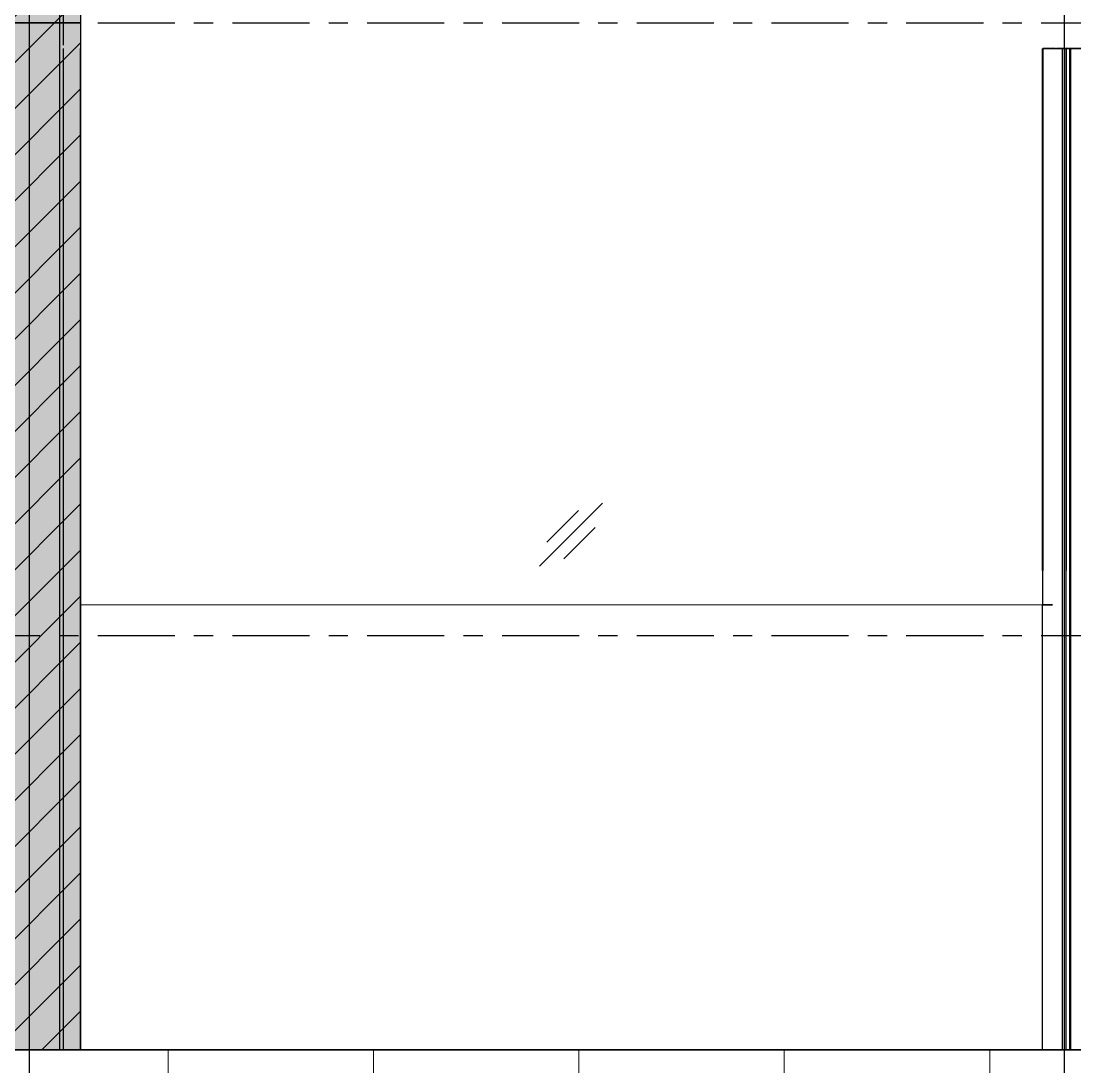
# Model space of a CAD drawing. Header units: millimetres. Extents: x 2519235 to 7246330, y 25937 to 201821.
# Drawn here: x 2724470 to 2727549, y 30539 to 33594 of the extents above; entities that cross this region are included whole.
import ezdxf

# ---------------------------------------------------------------- set-up
doc = ezdxf.new("R2010")
doc.units = ezdxf.units.MM
doc.set_wipeout_variables(frame=1)
doc.linetypes.add('HIDDEN', pattern=[0.375, 0.25, -0.125])
doc.linetypes.add('TA_GL_000.90000', pattern=[2.475, 0.9, -0.225, 0.225, -0.225, 0.9])
for name, color, linetype in [('000 - 0_HIDE_OBJ_FRAMING_DEF_SUB_1', 7, 'Continuous'), ('000 - 0_SYM_DWG_GRIDLINE_MAIN_COLOR_251', 7, 'Continuous'), ('000 - CONCRETE_COL_HATCH_', 7, 'Continuous'), ('000 - CONCRETE_COL_WIPEOUT_', 7, 'Continuous'), ('000 - CONCRETE_PRECAST_CUT_COLOR_3', 7, 'Continuous'), ('000 - CONCRETE_PRECAST_HATCH_', 7, 'Continuous'), ('_Wall-PRECAST-E1', 7, 'HIDDEN'), ('_งานโครงสร้าง', 7, 'Continuous'), ('A-GENM', 7, 'Continuous'), ('A-GLAZ-CURT', 7, 'Continuous')]:
    doc.layers.add(name, color=color, linetype=linetype)
for name, color, linetype, lineweight in [('A-DOOR-E', 7, 'Continuous', 35), ('A-FLOR-HRAL', 7, 'Continuous', 35), ('A-VRTC', 7, 'Continuous', 9)]:
    doc.layers.add(name, color=color, linetype=linetype, lineweight=lineweight)
doc.styles.add('TA', font='', dxfattribs={"height": 4.5})
doc.styles.get('TA').set_extended_font_data('Cordia New')

# ---------------------------------------------------------------- blocks, each defined once
blk = doc.blocks.new('PPLS_Escalator Straight - PPLS_Escalator Double_1000 mm Step Width-32424470-ENTRANCE 1 - ELEVATION 1')
at = {"layer": '000 - 0_HIDE_OBJ_FRAMING_DEF_SUB_1', "color": 7}
for p, q in [((2993917.7, 102290), (2993442.9, 102290)), ((2993442.9, 102290), (2993917.7, 102290)), ((2993917.7, 102290), (2993442.9, 102290)), ((2993442.9, 102290), (2993917.7, 102290))]:
    blk.add_line(p, q, dxfattribs=at)
blk = doc.blocks.new('PPLS_Escalator Straight - PPLS_Escalator Double_1000 mm Step Width-32424532-ENTRANCE 1 - ELEVATION 1')
at = {"layer": '000 - 0_HIDE_OBJ_FRAMING_DEF_SUB_1', "color": 7}
for p, q in [((2993442.9, 102290), (2993917.7, 102290)), ((2993917.7, 102290), (2993442.9, 102290)), ((2993917.7, 102290), (2993442.9, 102290)), ((2993442.9, 102290), (2993917.7, 102290))]:
    blk.add_line(p, q, dxfattribs=at)
blk = doc.blocks.new('DPA_Curved type B - Curved Type B-V82-ENTRANCE 1 - ELEVATION 1')
at = {"layer": '000 - 0_HIDE_OBJ_FRAMING_DEF_SUB_1', "color": 7}
for p, q in [((2989542.7, 108290), (2989592.7, 108290)), ((2990392.7, 108290), (2989542.7, 108290)), ((2989542.7, 108290), (2989542.7, 105417.4)), ((2989542.7, 105290), (2989542.7, 108290)), ((2989592.7, 108290), (2989602.7, 108290)), ((2989592.7, 105290), (2989592.7, 108290)), ((2989592.7, 105290), (2989592.7, 108290)), ((2989602.7, 108290), (2990292.7, 108290)), ((2989602.7, 105290), (2989602.7, 108290)), ((2990292.7, 108290), (2990982.7, 108290)), ((2990292.7, 105290), (2990292.7, 108290)), ((2991041.9, 108290), (2990892.7, 108290)), ((2990982.7, 108290), (2990992.7, 108290)), ((2990982.7, 105290), (2990982.7, 108290)), ((2990992.7, 108290), (2991042.7, 108290)), ((2990992.7, 105365), (2990992.7, 108290)), ((2990992.7, 105365), (2990992.7, 108290)), ((2991042.7, 108290), (2991042.7, 108225)), ((2991042.7, 108215), (2991042.7, 105365)), ((2991042.7, 105365), (2991042.7, 108215)), ((2989542.7, 105352.4), (2989542.7, 105290)), ((2990992.7, 105290), (2990992.7, 105355)), ((2990992.7, 105290), (2990992.7, 105355)), ((2991042.7, 105355), (2991042.7, 105290)), ((2989542.7, 105290), (2990392.7, 105290)), ((2989592.7, 105290), (2989542.7, 105290)), ((2989602.7, 105290), (2989592.7, 105290)), ((2990292.7, 105290), (2989602.7, 105290)), ((2990982.7, 105290), (2990292.7, 105290)), ((2990892.7, 105290), (2990992.5, 105290)), ((2990992.7, 105290), (2990982.7, 105290)), ((2991042.7, 105290), (2990992.7, 105290))]:
    blk.add_line(p, q, dxfattribs=at)
blk = doc.blocks.new('DPA_GM-Stoplogs Line Based 250_post100_A  - Base 250 one plate-22860641-ENTRANCE 1 - ELEVATION 1')
at = {"layer": '000 - 0_HIDE_OBJ_FRAMING_DEF_SUB_1', "color": 7}
for p, q in [((2993917.7, 102290), (2993787.7, 102290)), ((2993917.7, 102290), (2993787.7, 102290)), ((2994167.7, 102290), (2994297.7, 102290)), ((2994167.7, 102290), (2994297.7, 102290))]:
    blk.add_line(p, q, dxfattribs=at)
blk = doc.blocks.new('DPA_GM-Stoplogs Line Based 250_post100_A  - Base 250 one plate-22860645-ENTRANCE 1 - ELEVATION 1')
at = {"layer": '000 - 0_HIDE_OBJ_FRAMING_DEF_SUB_1', "color": 7}
for p, q in [((2992542.7, 102290), (2991092.7, 102290)), ((2992542.7, 102290), (2991092.7, 102290)), ((2992667.7, 102290), (2992417.7, 102290)), ((2992417.7, 102290), (2992667.7, 102290)), ((2992417.7, 102290), (2992667.7, 102290)), ((2992667.7, 102290), (2992417.7, 102290)), ((2992427.7, 102290), (2992657.7, 102290)), ((2992657.7, 102290), (2992427.7, 102290)), ((2992444.2, 102290), (2992467.3, 102290)), ((2992467.3, 102290), (2992444.2, 102290)), ((2992444.2, 102290), (2992467.3, 102290)), ((2992467.3, 102290), (2992444.2, 102290)), ((2992542.7, 102290), (2993917.7, 102290)), ((2992542.7, 102290), (2993917.7, 102290)), ((2992618.2, 102290), (2992641.3, 102290)), ((2992641.3, 102290), (2992618.2, 102290)), ((2992618.2, 102290), (2992641.3, 102290)), ((2992641.3, 102290), (2992618.2, 102290))]:
    blk.add_line(p, q, dxfattribs=at)
blk = doc.blocks.new('Railing - Railing-25546563-ENTRANCE 1 - ELEVATION 1')
at = {"layer": '000 - 0_HIDE_OBJ_FRAMING_DEF_SUB_1', "color": 7, "lineweight": 9}
for p, q in [((2990992.7, 105215), (2990992.7, 103590)), ((2990992.7, 103590), (2990992.7, 105215)), ((2990992.7, 103690), (2990992.7, 102290)), ((2990992.7, 102290), (2990992.7, 103690)), ((2991042.7, 103590), (2993880.7, 103590)), ((2991042.7, 103590), (2993880.7, 103590)), ((2990992.7, 102290), (2993880.7, 102290)), ((2990992.7, 102290), (2993880.7, 102290))]:
    blk.add_line(p, q, dxfattribs=at)
blk = doc.blocks.new('DPA_Curved type C_Left_Corner 1 - Curved Type C_Left_Corner 1-31266683-ENTRANCE 1 - ELEVATION 1')
at = {"layer": '000 - 0_HIDE_OBJ_FRAMING_DEF_SUB_1', "color": 7}
for p, q in [((2991042.7, 102290), (2990892.7, 102290)), ((2990892.9, 102290), (2990982.7, 102290)), ((2990982.7, 102290), (2990992.7, 102290)), ((2990992.7, 102290), (2991042.7, 102290))]:
    blk.add_line(p, q, dxfattribs=at)
blk = doc.blocks.new('DPA_Curved type B - Curved Type B-V47-ENTRANCE 1 - ELEVATION 1')
at = {"layer": '000 - 0_HIDE_OBJ_FRAMING_DEF_SUB_1', "color": 7}
for p, q in [((2989542.7, 105290), (2989592.7, 105290)), ((2990392.7, 105290), (2989542.7, 105290)), ((2989542.7, 105290), (2989542.7, 102290)), ((2989542.7, 102290), (2989542.7, 105290)), ((2989592.7, 105290), (2989602.7, 105290)), ((2989592.7, 102290), (2989592.7, 105290)), ((2989592.7, 102290), (2989592.7, 105290)), ((2989602.7, 105290), (2990292.7, 105290)), ((2989602.7, 102290), (2989602.7, 105290)), ((2990292.7, 105290), (2990982.7, 105290)), ((2990292.7, 102290), (2990292.7, 105290)), ((2990992.5, 105290), (2990892.7, 105290)), ((2990982.7, 105290), (2990992.7, 105290)), ((2990982.7, 102290), (2990982.7, 105290)), ((2990992.7, 105290), (2991042.7, 105290)), ((2990992.7, 105225), (2990992.7, 105290)), ((2990992.7, 105225), (2990992.7, 105290)), ((2991042.7, 105290), (2991042.7, 105225)), ((2990992.7, 102290), (2990992.7, 105215)), ((2990992.7, 102290), (2990992.7, 105215)), ((2991042.7, 105215), (2991042.7, 102290)), ((2991042.7, 102290), (2991042.7, 105215)), ((2989542.7, 102290), (2990392.7, 102290)), ((2989592.7, 102290), (2989542.7, 102290)), ((2989602.7, 102290), (2989592.7, 102290)), ((2990292.7, 102290), (2989602.7, 102290)), ((2990982.7, 102290), (2990292.7, 102290)), ((2990892.7, 102290), (2991042.7, 102290)), ((2990992.7, 102290), (2990982.7, 102290)), ((2991042.7, 102290), (2990992.7, 102290))]:
    blk.add_line(p, q, dxfattribs=at)
blk = doc.blocks.new('DPA-AR_RS_Roller Shutter - RS1-A_5805X3000_-22115309-ENTRANCE 1 - ELEVATION 1')
at = {"layer": '000 - 0_HIDE_OBJ_FRAMING_DEF_SUB_1', "color": 7}
for p, q in [((2990983.3, 102290), (2991083.3, 102290)), ((2991083.3, 102290), (2990983.3, 102290)), ((2991043.3, 102290), (2993917.7, 102290)), ((2993917.7, 102290), (2991043.3, 102290))]:
    blk.add_line(p, q, dxfattribs=at)
blk = doc.blocks.new('DPA_Curved type C_Left_Corner 1 - Curved Type C_Left_Corner 1-31266681-ENTRANCE 1 - ELEVATION 1')
at = {"layer": '000 - 0_HIDE_OBJ_FRAMING_DEF_SUB_1', "color": 7}
for p, q in [((2990892.7, 102290), (2991042.7, 102290)), ((2991042.7, 102290), (2990892.7, 102290)), ((2991042.7, 102290), (2991082.7, 102290)), ((2991082.7, 102290), (2991042.7, 102290)), ((2991082.7, 102290), (2991092.7, 102290)), ((2991092.7, 102290), (2991082.7, 102290)), ((2991092.7, 102290), (2991092.7, 102290)), ((2991092.7, 102290), (2991092.7, 102290))]:
    blk.add_line(p, q, dxfattribs=at)
blk = doc.blocks.new('DPA_Curved type A - Curved Type A-31239844-ENTRANCE 1 - ELEVATION 1')
at = {"layer": '000 - 0_HIDE_OBJ_FRAMING_DEF_SUB_1', "color": 7}
for p, q in [((2991042.7, 102290), (2990892.7, 102290)), ((2990892.7, 102290), (2991042.7, 102290)), ((2991042.7, 102290), (2991082.7, 102290)), ((2991082.7, 102290), (2991042.7, 102290)), ((2991082.7, 102290), (2991092.7, 102290)), ((2991092.7, 102290), (2991082.7, 102290)), ((2991092.7, 102290), (2991092.7, 102290))]:
    blk.add_line(p, q, dxfattribs=at)
blk = doc.blocks.new('Enrance Curtain Wall Panel Edge 5a - Enrance Curtain Wall Panel Edge 5a-28915756-ENTRANCE 1 - ELEVATION 1')
at = {"layer": '000 - 0_HIDE_OBJ_FRAMING_DEF_SUB_1', "color": 7}
for p, q in [((2993852.6, 105215), (2993852.6, 103690)), ((2993880.7, 105215), (2993853.9, 105215)), ((2993853.9, 105215), (2993909.7, 105215)), ((2993853.9, 105215), (2993853.9, 103690)), ((2993880.7, 105215), (2993882.7, 105215)), ((2993882.7, 105215), (2993880.7, 105215)), ((2993890.9, 105215), (2993880.7, 105215)), ((2993917.7, 105215), (2993893.8, 105215)), ((2993910.6, 105215), (2993920, 105215)), ((2993910.6, 105215), (2993910.6, 103690)), ((2994167.7, 105215), (2993917.7, 105215)), ((2993922, 103690), (2993922, 105215)), ((2993922, 105215), (2993932.2, 105215)), ((2993922, 105215), (2993922, 103690)), ((2993932.2, 105215), (2993932.2, 103690)), ((2993935, 105215), (2994042.7, 105215)), ((2993935, 105215), (2993935, 103690)), ((2993853.9, 103590), (2993853.9, 103690)), ((2993910.6, 103690), (2993910.6, 103590)), ((2993922, 103590), (2993922, 103690)), ((2993922, 103590), (2993922, 103690)), ((2993932.2, 103690), (2993932.2, 103590)), ((2993935, 103690), (2993935, 103590)), ((2993852.2, 103590), (2993852.2, 102290)), ((2993852.5, 103590), (2993880.7, 103590)), ((2993853.1, 103590), (2993853.9, 103590)), ((2993880.7, 103590), (2993853.9, 103590)), ((2993882.7, 103590), (2993880.7, 103590)), ((2993880.7, 103590), (2993882.7, 103590)), ((2993910.6, 103590), (2993910.6, 102290)), ((2993922, 102290), (2993922, 103590)), ((2993922, 102290), (2993922, 103590)), ((2993932.2, 103590), (2993932.2, 102290)), ((2993935, 103590), (2993935, 102290)), ((2992467.7, 102290), (2991042.7, 102290)), ((2992467.7, 102290), (2991042.7, 102290)), ((2992617.7, 102290), (2992467.7, 102290)), ((2992467.7, 102290), (2992617.7, 102290)), ((2992617.7, 102290), (2993870.1, 102290)), ((2993872.1, 102290), (2992617.7, 102290)), ((2993910.6, 102290), (2993852.2, 102290)), ((2993852.2, 102290), (2993880.7, 102290)), ((2993880.7, 102290), (2993852.6, 102290)), ((2993852.6, 102290), (2993858, 102290)), ((2993878.7, 102290), (2993858, 102290)), ((2993880.7, 102290), (2993890.9, 102290)), ((2993880.7, 102290), (2993882.7, 102290)), ((2993882.7, 102290), (2993880.7, 102290)), ((2993917.7, 102290), (2993893.8, 102290)), ((2993910.6, 102290), (2993920, 102290)), ((2994167.7, 102290), (2993917.7, 102290)), ((2993922, 102290), (2993920, 102290)), ((2993932.2, 102290), (2993922, 102290)), ((2993935, 102290), (2993932.2, 102290)), ((2993935, 102290), (2994042.7, 102290))]:
    blk.add_line(p, q, dxfattribs=at)
blk = doc.blocks.new('DPA_GM_Tactile Tile Line Base - Decision Tactile-32548604-ENTRANCE 1 - ELEVATION 1')
at = {"layer": '000 - 0_HIDE_OBJ_FRAMING_DEF_SUB_1', "color": 7}
for p, q in [((2993142.7, 102290), (2992842.7, 102290)), ((2992842.7, 102290), (2993142.7, 102290)), ((2993142.7, 102290), (2992842.7, 102290)), ((2992842.7, 102290), (2993142.7, 102290)), ((2993142.7, 102290), (2992842.7, 102290)), ((2992842.7, 102290), (2993142.7, 102290)), ((2993142.7, 102290), (2992842.7, 102290)), ((2992842.7, 102290), (2993142.7, 102290)), ((2993142.7, 102290), (2992842.7, 102290)), ((2992842.7, 102290), (2993142.7, 102290)), ((2993142.7, 102290), (2992842.7, 102290)), ((2992842.7, 102290), (2993142.7, 102290)), ((2993142.7, 102290), (2992842.7, 102290)), ((2992842.7, 102290), (2993142.7, 102290)), ((2993142.7, 102290), (2992842.7, 102290)), ((2992842.7, 102290), (2993142.7, 102290)), ((2993142.7, 102290), (2992842.7, 102290)), ((2992842.7, 102290), (2993142.7, 102290)), ((2993142.7, 102290), (2992842.7, 102290)), ((2992842.7, 102290), (2993142.7, 102290)), ((2993142.7, 102290), (2992842.7, 102290)), ((2992842.7, 102290), (2993142.7, 102290))]:
    blk.add_line(p, q, dxfattribs=at)
blk = doc.blocks.new('W-1-PP17-ENT1_REV02_20260415-155428_PP17_ENT1_EX_ELE1')
at = {"layer": '000 - 0_HIDE_OBJ_FRAMING_DEF_SUB_1', "lineweight": 9}
h = blk.add_hatch(dxfattribs=at)
h.set_pattern_fill('FP_10', style=0, pattern_type=2)
h.set_pattern_definition([(90, (-17700.16, 101390), (-600, 4e-14), [])])
h.paths.add_polyline_path([(-18050.2, 101990), (5079.9, 101990), (5079.9, 102290), (-18050.2, 102290), (-18050.2, 102050.1)])
at = {"layer": '000 - 0_HIDE_OBJ_FRAMING_DEF_SUB_1', "color": 7, "lineweight": 9}
for p, q in [((-10050.2, 105290), (-9950.4, 105290)), ((-9950.4, 105290), (-10050.2, 105290)), ((-9950.4, 105290), (-10000.2, 105290)), ((-10000.2, 102290), (-10050.2, 102290)), ((-10000.2, 102290), (-10050.2, 102290)), ((-9950.2, 102290), (-10050.2, 102290)), ((-10050.2, 102290), (-10000.2, 102290)), ((-10050.2, 102290), (5079.9, 102290)), ((-10000.2, 102290), (-9850.2, 102290)), ((-9950.2, 102290), (-9900.2, 102290))]:
    blk.add_line(p, q, dxfattribs=at)
at = {"layer": '000 - 0_HIDE_OBJ_FRAMING_DEF_SUB_1', "color": 7}
for p, q in [((-8558.8, 103702.5), (-8375, 103886.3)), ((-8537.6, 103773.2), (-8445.7, 103865.1)), ((-8488.1, 103723.7), (-8396.2, 103815.6)), ((-9950.2, 102290), (-10050.2, 102290)), ((-9800.1, 102290), (-9950.2, 102290)), ((-7025.2, 102290), (-9950.2, 102290)), ((-9950.2, 102290), (-7025.2, 102290)), ((-7025.2, 102290), (-9750.2, 102290)), ((-7025.2, 102290), (-7500, 102290))]:
    blk.add_line(p, q, dxfattribs=at)
at = {"layer": 'A-DOOR-E', "color": 7}
blk.add_blockref('DPA-AR_RS_Roller Shutter - RS1-A_5805X3000_-22115309-ENTRANCE 1 - ELEVATION 1', (-3000942.9, 0), dxfattribs=at)
at = {"layer": 'A-FLOR-HRAL', "color": 7, "lineweight": 9}
blk.add_blockref('Railing - Railing-25546563-ENTRANCE 1 - ELEVATION 1', (-3000942.9, 0), dxfattribs=at)
at = {"layer": 'A-GENM', "color": 7}
for name in ['Enrance Curtain Wall Panel Edge 5a - Enrance Curtain Wall Panel Edge 5a-28915756-ENTRANCE 1 - ELEVATION 1', 'DPA_GM-Stoplogs Line Based 250_post100_A  - Base 250 one plate-22860645-ENTRANCE 1 - ELEVATION 1', 'DPA_GM_Tactile Tile Line Base - Decision Tactile-32548604-ENTRANCE 1 - ELEVATION 1', 'DPA_GM-Stoplogs Line Based 250_post100_A  - Base 250 one plate-22860641-ENTRANCE 1 - ELEVATION 1']:
    blk.add_blockref(name, (-3000942.9, 0), dxfattribs=at)
at = {"layer": 'A-GLAZ-CURT', "color": 7}
for name in ['DPA_Curved type B - Curved Type B-V82-ENTRANCE 1 - ELEVATION 1', 'DPA_Curved type B - Curved Type B-V47-ENTRANCE 1 - ELEVATION 1', 'DPA_Curved type C_Left_Corner 1 - Curved Type C_Left_Corner 1-31266683-ENTRANCE 1 - ELEVATION 1', 'DPA_Curved type C_Left_Corner 1 - Curved Type C_Left_Corner 1-31266681-ENTRANCE 1 - ELEVATION 1', 'DPA_Curved type A - Curved Type A-31239844-ENTRANCE 1 - ELEVATION 1']:
    blk.add_blockref(name, (-3000942.9, 0), dxfattribs=at)
at = {"layer": 'A-VRTC', "color": 7}
for name in ['PPLS_Escalator Straight - PPLS_Escalator Double_1000 mm Step Width-32424470-ENTRANCE 1 - ELEVATION 1', 'PPLS_Escalator Straight - PPLS_Escalator Double_1000 mm Step Width-32424532-ENTRANCE 1 - ELEVATION 1']:
    blk.add_blockref(name, (-3000942.9, 0), dxfattribs=at)
blk = doc.blocks.new('*U1068')
at = {"layer": '000 - 0_SYM_DWG_GRIDLINE_MAIN_COLOR_251', "color": 7, "linetype": 'ByBlock', "ltscale": 5}
blk.add_line((20, 0), (-878, 0), dxfattribs=at)
at = {"color": 7, "style": 'TA', "flags": 1}
blk.add_attdef('LOCATION', (6, -6), '', height=4.5, rotation=270, dxfattribs=at)
blk = doc.blocks.new('W-1-PP17-ENT1_REV02_20260415-160509_PP17_ENT1_ELE1_DIMS_1')
at = {"layer": '000 - 0_SYM_DWG_GRIDLINE_MAIN_COLOR_251', "color": 7, "linetype": 'TA_GL_000.90000', "xscale": 50, "yscale": 50, "zscale": 50, "rotation": 180}
for p in [(-24600, 105290), (-24600, 103500), (-24600, 102290)]:
    blk.add_blockref('*U1068', p, dxfattribs=at)
blk = doc.blocks.new('W-1-PP17-ENT1_REV02_20260415-160712_PP17_ENT1_SE_ELE1')
at = {"layer": '_Wall-PRECAST-E1', "color": 7}
for points in [[(-11400, 108290), (-9900, 108290), (-9900, 105290), (-11400, 105290)], [(-11400, 105290), (-9900, 105290), (-9900, 102290), (-11400, 102290)]]:
    blk.add_lwpolyline(points, close=True, dxfattribs=at)
at = {"layer": '_งานโครงสร้าง', "color": 7}
blk.add_line((-10050, 116340), (-10050, 100790), dxfattribs=at)
at = {"layer": '_งานโครงสร้าง', "color": 7, "extrusion": (-1.22465e-16, 1, 0)}
blk.add_line((-7025.2, 100790), (-7025.2, 111490), dxfattribs=at)
blk = doc.blocks.new('*U1680')
at = {"layer": '000 - CONCRETE_COL_HATCH_'}
h = blk.add_hatch(dxfattribs=at)
h.set_pattern_fill('AR-CONC', scale=0.04)
h.set_pattern_definition([(50, (376950, -814206.8257), (7.28738676, -0.63756342), [0.762, -8.382]), (355, (376950, -814206.826), (-1.40973686, 7.64227381), [0.6096, -6.705623367]), (100.4514447, (376950.607, -814206.879), (5.877649884, 7.004710076), [0.64760035, -7.123609784]), (46.1842, (376950, -814204.794), (10.84316164, -1.68169312), [1.143, -12.573]), (96.6355576, (376950.904, -814204.934), (9.49616536, 9.89704498), [0.97140093, -10.68542433]), (351.1841512, (376950, -814204.794), (9.49616536, 9.89704498), [0.91439868, -10.05838928]), (21, (376951.016, -814205.3017), (6.06457565, -4.090607927), [0.762, -8.382]), (326, (376951.016, -814205.302), (2.472081134, 7.367518645), [0.6096, -6.7056]), (71.451445, (376951.5214, -814205.6426), (8.53665677, 3.276910755), [0.64760035, -7.123597504]), (37.5, (376950, -814206.8257), (0.12354413, 3.382201555), [0, -6.62432, 0, -6.8072, 0, -6.731]), (7.5, (376950, -814206.8257), (2.6727865, 4.007222993), [0, -3.88112, 0, -6.47192, 0, -2.5654]), (327.5, (376947.7343, -814206.8257), (5.423623807, -0.22914976), [0, -2.54, 0, -7.9248, 0, -10.5156]), (317.5, (376946.7183, -814206.8257), (5.925167255, 1.017059641), [0, -3.302, 0, -5.26288, 0, -7.4676])])
h.paths.add_polyline_path([(0, 0), (0, 3000), (5325, 3000), (5325, 14750), (8325, 14750), (8325, 0)])
blk = doc.blocks.new('A$Cad1447f0')
at = {"color": 7}
blk.add_blockref('*U1680', (-6825, -12000), dxfattribs=at)
at = {"layer": '000 - CONCRETE_PRECAST_HATCH_'}
h = blk.add_hatch(dxfattribs=at)
h.set_pattern_fill('ANSI31', scale=30)
h.paths.add_polyline_path([(-6825, -12000), (-6825, -9000), (-1500, -9000), (-1500, 2750), (1500, 2750), (1500, -12000)])
at = {"color": 7}
blk.add_lwpolyline([(-6825, -12000), (-6825, -9000), (-1500, -9000), (-1500, 2750), (1500, 2750), (1500, -12000)], close=True, dxfattribs=at)
at = {"layer": '000 - CONCRETE_PRECAST_CUT_COLOR_3', "color": 7}
for points in [[(0, -6000), (1500, -6000), (1500, -9000), (0, -9000)], [(0, -9000), (1500, -9000), (1500, -12000), (0, -12000)]]:
    blk.add_lwpolyline(points, close=True, dxfattribs=at)

msp = doc.modelspace()

# ---------------------------------------------------------------- block references
at = {"color": 7}
msp.add_blockref('W-1-PP17-ENT1_REV02_20260415-155428_PP17_ENT1_EX_ELE1', (2734544.161, -71700.906), dxfattribs=at)

# ---------------------------------------------------------------- next in the draw order: block references
for name in ['W-1-PP17-ENT1_REV02_20260415-160509_PP17_ENT1_ELE1_DIMS_1', 'W-1-PP17-ENT1_REV02_20260415-160712_PP17_ENT1_SE_ELE1']:
    msp.add_blockref(name, (2734544.161, -71700.906), dxfattribs=at)

# ---------------------------------------------------------------- next in the draw order: block references
msp.add_blockref('A$Cad1447f0', (2723144.143, 42589.094), dxfattribs=at)

doc.saveas('drawing.dxf')
